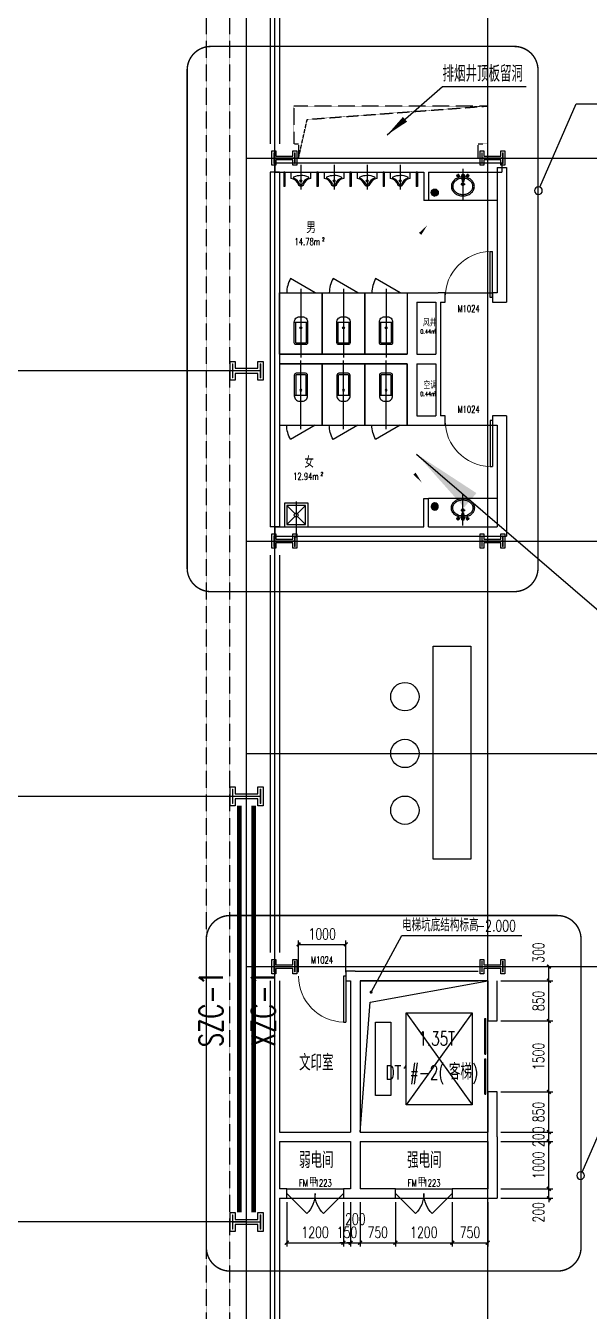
# Model space of a CAD drawing. Extents: x -954573 to 446329, y 489853 to 1226784.
# Drawn here: x -149125 to -137206, y 766930 to 794118 of the extents above; entities that cross this region are included whole.
import ezdxf
from ezdxf.enums import TextEntityAlignment as Align

# ---------------------------------------------------------------- set-up
doc = ezdxf.new("R2010")
doc.units = 0
doc.header["$LTSCALE"] = 10
doc.header["$MEASUREMENT"] = 0
for name, pattern in [('10平面$0$10平面$1$DOTE', [2.42, 2, -0.2, 0.02, -0.2]), ('10平面$0$CENTER', [2, 1.25, -0.25, 0.25, -0.25]), ('10平面$0$DOTE', [2.42, 2, -0.2, 0.02, -0.2]), ('10平面$1$DASH', [0.35, 0.25, -0.1])]:
    doc.linetypes.add(name, pattern=pattern)
doc.layers.get('Defpoints').update_dxf_attribs({"color": 210})
for name, color, linetype in [('10平面$0$10平面$1$A-AXIS-DOTE', 8, '10平面$0$10平面$1$DOTE'), ('10平面$0$A-AXIS-DOTE', 8, '10平面$0$DOTE'), ('10平面$0$A-AXIS-DP', 8, 'Continuous'), ('10平面$0$A-AXIS-SYMB', 8, 'Continuous'), ('10平面$0$A-CURTAIN', 8, 'Continuous'), ('10平面$0$A-HATCH-2', 8, 'Continuous'), ('10平面$0$A-STAIR', 8, 'Continuous'), ('10平面$0$A-TEXT', 8, 'Continuous'), ('10平面$0$A-WC', 8, 'Continuous'), ('10平面$0$A-WINDOW', 8, 'Continuous'), ('10平面$0$A-防火门窗', 1, 'Continuous'), ('10平面$0$AS-COLN', 8, 'Continuous'), ('10平面$0$AS-WALL', 8, 'Continuous'), ('10平面$0$AS-结构边线层', 8, 'Continuous'), ('10平面$0$DIM_ELEV', 3, 'Continuous'), ('10平面$0$PUB_TEXT', 8, 'Continuous'), ('10平面$0$WINDOW', 8, 'Continuous'), ('10平面$0$建-引出', 8, 'Continuous'), ('10平面$0$建-房间', 8, 'Continuous'), ('10平面$0$建-门', 8, 'Continuous'), ('10平面$0$建-门窗编号', 8, 'Continuous'), ('A-LIN-V', 9, 'Continuous'), ('建-引出', 3, 'Continuous')]:
    doc.layers.add(name, color=color, linetype=linetype)
for name, color, linetype, lineweight in [('10平面$0$S-col', 2, 'Continuous', 0), ('10平面$0$THIN', 7, 'Continuous', 0), ('10平面$0$柱间支撑', 6, '10平面$0$CENTER', 0)]:
    doc.layers.add(name, color=color, linetype=linetype, lineweight=lineweight)
doc.styles.add('10平面$0$_TCH_DIM', font='SIMPLEX', dxfattribs={"bigfont": 'GBCBIG'})
doc.styles.add('10平面$0$_TCH_DIM_T3', font='SIMPLEX', dxfattribs={"width": 0.705882, "bigfont": 'GBCBIG'})
doc.styles.add('10平面$0$A-AREA', font='SIMPLEX', dxfattribs={"bigfont": 'GBCBIG'})
doc.styles.add('10平面$0$A-STANDARD', font='SIMPLEX', dxfattribs={"bigfont": 'GBCBIG'})
doc.styles.add('10平面$0$A-WIN-LABEL', font='SIMPLEX', dxfattribs={"bigfont": 'GBCBIG'})
doc.styles.add('10平面$0$TSSD_Rein', font='tj-romans1.shx', dxfattribs={"width": 0.7, "bigfont": 'tj-hztxt.shx'})
doc.dimstyles.new('10平面$0$_TCH_ARCH&&80', dxfattribs={"dimtxt": 238, "dimasz": 80, "dimexe": 80, "dimexo": 80, "dimgap": 101, "dimtad": 1, "dimdec": 0, "dimzin": 0, "dimdsep": 46, "dimtxsty": '10平面$0$_TCH_DIM_T3', "dimblk": '10平面$0$_ArchTick', "dimcen": 0.09, "dimclrt": 7, "dimazin": 2, "dimtfac": 1, "dimtdec": 0, "dimtix": 1, "dimtmove": 2, "dimatfit": 3, "dimfxl": 0, "dimtolj": 1, "dimtzin": 0, "dimarcsym": 0})

# ---------------------------------------------------------------- blocks, each defined once
blk = doc.blocks.new('10平面$0$dote')
at = {"layer": '10平面$0$A-AXIS-DOTE'}
for p, q in [((76282.2, -68993.9), (76282.2, 36606.4)), ((81382.2, -68993.9), (81382.2, 36662.3)), ((76882.2, -68810), (76882.2, 36400)), ((76282.2, -13500), (98661.5, -13500)), ((76282.2, -18000), (-41310, -18000)), ((76282.2, -21600), (98661.5, -21600)), ((112355, -26100), (76282.2, -26100)), ((76282.2, -27000), (-41310, -27000)), ((76282.2, -30600), (98661.5, -30600)), ((76282.2, -36000), (-41310, -36000))]:
    blk.add_line(p, q, dxfattribs=at)
blk = doc.blocks.new('10平面$0$10平面$0$A$C45A45C18')
at = {"color": 0}
for p, q in [((-117, -125), (-117, 75)), ((-107, 85), (322, 85)), ((322, -165), (322, 115)), ((950, -325, 0), (1250, 195, 0)), ((322, -135), (-107, -135))]:
    blk.add_line(p, q, dxfattribs=at)
at = {"color": 0, "elevation": 0}
blk.add_lwpolyline([(-350, 425), (950, 425), (950, -475), (-350, -475)], close=True, dxfattribs=at)
at = {"color": 0}
blk.add_lwpolyline([(-107, -165, -0.414214), (-147, -125), (-147, 75, -0.414214), (-107, 115), (332, 115, -0.414214), (442, 5), (442, -55, -0.414214), (332, -165)], format="xyb", close=True, dxfattribs=at)
blk.add_circle((211, -25), 20, dxfattribs=at)
for centre, radius, start, end in [((950, -325, 0), 600, 60, 90), ((-107, 75), 10, 90, 180), ((-107, -125), 10, 180, 270)]:
    blk.add_arc(centre, radius, start, end, dxfattribs=at)
for p in [(-147, -25), (211, -25)]:
    blk.add_point(p, dxfattribs=at)
at = {"layer": '10平面$0$10平面$1$A-AXIS-DOTE'}
blk.add_line((1031, -25), (-419, -25), dxfattribs=at)
blk = doc.blocks.new('10平面$0$10平面$0$$lvtry$00000224')
at = {"color": 0}
for p, q in [((-363, 0), (-363, -300)), ((-338, 0), (-363, 0)), ((-338, 0), (-338, -300)), ((337, 0), (337, -300)), ((362, 0), (337, 0)), ((362, 0), (362, -300)), ((-338, -300), (-363, -300)), ((362, -300), (337, -300))]:
    blk.add_line(p, q, dxfattribs=at)
at = {"color": 0, "elevation": 0}
blk.add_lwpolyline([(-205, -131), (-205, 0), (205, 0), (205, -131, 0.268068), (51, -263, -0.317765), (0, -300, -0.317765), (-51, -263, 0.268068)], format="xyb", close=True, dxfattribs=at)
at = {"color": 0}
blk.add_circle((0, -182, 0), 20, dxfattribs=at)
for centre, radius, start, end in [((-152, -115, 0), 10, 114.1084, 248.1394), ((5, -466, 0), 395, 66.6675, 114.1084), ((-243, -341, 0), 233, 19.2639, 68.1394), ((0, -256, 0), 24, 199.2639, 269.4998), ((0, -256, 0), 24, 270.5002, 340.7361), ((243, -341, 0), 233, 110.4941, 160.7361), ((158, -113, 0), 10, 290.4941, 66.6675)]:
    blk.add_arc(centre, radius, start, end, dxfattribs=at)
blk.add_point((0, -182, 0), dxfattribs=at)
at = {"layer": '10平面$0$10平面$1$A-AXIS-DOTE'}
blk.add_lwpolyline([(0, 153), (0, -367)], dxfattribs=at)
blk = doc.blocks.new('10平面$0$A$C34D37DA4')
at = {"ltscale": 0.5}
for points in [[(-250, -108), (250, -108), (250, 392), (-250, 392)], [(-200, -58), (200, -58), (200, 342), (-200, 342)]]:
    blk.add_lwpolyline(points, close=True, dxfattribs=at)
for points in [[(-200, 342), (-28, 171)], [(28, 171), (200, 342)], [(-200, -58), (-28, 114)], [(28, 114), (200, -58)]]:
    blk.add_lwpolyline(points, dxfattribs=at)
blk.add_circle((0, 142), 40, dxfattribs=at)
at = {"layer": '10平面$0$A-AXIS-DOTE'}
blk.add_lwpolyline([(0, 427), (0, -333)], dxfattribs=at)
blk = doc.blocks.new('10平面$0$345345345')
at = {"layer": '10平面$0$A-WC'}
h = blk.add_hatch(dxfattribs=at)
h.set_pattern_fill('ANSI31', color=256, scale=20)
h.set_pattern_definition([(45, (0, 0), (-22.4506403, 22.4506403), [])])
edge = h.paths.add_edge_path()
edge.add_arc((84993, -2400003), 150, 0, 360)
blk.add_circle((84993, -2400003), 150, dxfattribs=at)
blk = doc.blocks.new('10平面$0$$DorLib2D$00000001')
for p, q in [((0.45, 0.975), (0.5, 0.975)), ((0.45, 0), (0.45, 0.975)), ((0.5, 0), (0.5, 0.975)), ((0.5, 0), (0.45, 0))]:
    blk.add_line(p, q)
at = {"lineweight": 13}
blk.add_arc((0.475, 0), 0.975, 91.4693, 180, dxfattribs=at)
blk = doc.blocks.new('10平面$0$33333333')
at = {"layer": '10平面$0$10平面$1$A-AXIS-DOTE'}
for points in [[(-140279, 791090), (-140279, 790430)], [(-140279, 783550), (-140279, 784210)]]:
    blk.add_lwpolyline(points, dxfattribs=at)
at = {"layer": '10平面$0$A-AXIS-SYMB'}
for points in [[(-141450, 789390, 0, 0, 0), (-141030, 789900, 0, 64, 0), (-141183, 789715, 0, 0, 0)], [(-141570, 784970, 0, 0, 0), (-141150, 784460, 0, 64, 0), (-141303, 784645, 0, 0, 0)]]:
    blk.add_lwpolyline(points, format="xyseb", dxfattribs=at)
at = {"layer": '10平面$0$A-WC'}
for p, q in [((-140416, 790946), (-140343, 790946)), ((-140379, 790983), (-140379, 790909)), ((-140304, 790972), (-140311, 790933)), ((-140311, 790933), (-140296, 790826)), ((-140304, 790972), (-140254, 790972)), ((-140304, 790972), (-140296, 790826)), ((-140303, 790953), (-140255, 790953)), ((-140254, 790972), (-140262, 790826)), ((-140248, 790933), (-140262, 790826)), ((-140254, 790972), (-140248, 790933)), ((-140216, 790946), (-140143, 790946)), ((-140179, 790983), (-140179, 790909)), ((-140324, 790765), (-140234, 790765)), ((-140296, 790836), (-140262, 790836)), ((-140296, 790826), (-140262, 790826)), ((-140279, 790810), (-140279, 790720)), ((-139554, 790420), (-141004, 790420)), ((-139554, 784120), (-141004, 784120)), ((-140324, 783875), (-140234, 783875)), ((-140279, 783830), (-140279, 783920)), ((-140416, 783694), (-140343, 783694)), ((-140379, 783657), (-140379, 783731)), ((-140311, 783707), (-140296, 783814)), ((-140304, 783668), (-140311, 783707)), ((-140304, 783668), (-140296, 783814)), ((-140304, 783668), (-140254, 783668)), ((-140303, 783687), (-140255, 783687)), ((-140296, 783814), (-140262, 783814)), ((-140296, 783804), (-140262, 783804)), ((-140254, 783668), (-140262, 783814)), ((-140248, 783707), (-140262, 783814)), ((-140254, 783668), (-140248, 783707)), ((-140216, 783694), (-140143, 783694)), ((-140179, 783657), (-140179, 783731))]:
    blk.add_line(p, q, dxfattribs=at)
for points in [[(-140309, 790919, 0.055034), (-140372, 790905, 0.088849), (-140448, 790864, 0.104988), (-140503, 790797, 0.12017), (-140522, 790720, 0.12017), (-140503, 790643, 0.104988), (-140448, 790576, 0.088849), (-140372, 790535, 0.080052), (-140279, 790520, 0.080052)], [(-140279, 790520, 0.080052), (-140186, 790535, 0.088849), (-140110, 790576, 0.104988), (-140055, 790643, 0.12017), (-140036, 790720, 0.12017), (-140055, 790797, 0.104988), (-140110, 790864, 0.088849), (-140186, 790905, 0.055034), (-140250, 790919, 0.080052)], [(-140305, 790889, 0.056066), (-140363, 790877, 0.088849), (-140430, 790840, 0.104988), (-140477, 790783, 0.12017), (-140492, 790720, 0.12017), (-140477, 790657, 0.104988), (-140430, 790600, 0.088849), (-140363, 790563, 0.080052), (-140279, 790550, 0.080052)], [(-140279, 790550, 0.080052), (-140196, 790563, 0.088849), (-140129, 790600, 0.104988), (-140082, 790657, 0.12017), (-140066, 790720, 0.12017), (-140082, 790783, 0.104988), (-140129, 790840, 0.088849), (-140196, 790877, 0.056066), (-140254, 790889, 0.080052)], [(-140309, 783721, -0.055034), (-140372, 783735, -0.088849), (-140448, 783776, -0.104988), (-140503, 783843, -0.12017), (-140522, 783920, -0.12017), (-140503, 783997, -0.104988), (-140448, 784064, -0.088849), (-140372, 784105, -0.080052), (-140279, 784120, -0.080052)], [(-140279, 784120, -0.080052), (-140186, 784105, -0.088849), (-140110, 784064, -0.104988), (-140055, 783997, -0.12017), (-140036, 783920, -0.12017), (-140055, 783843, -0.104988), (-140110, 783776, -0.088849), (-140186, 783735, -0.055034), (-140250, 783721, -0.080052)], [(-140305, 783751, -0.056066), (-140363, 783763, -0.088849), (-140430, 783800, -0.104988), (-140477, 783857, -0.12017), (-140492, 783920, -0.12017), (-140477, 783983, -0.104988), (-140430, 784040, -0.088849), (-140363, 784077, -0.080052), (-140279, 784090, -0.080052)], [(-140279, 784090, -0.080052), (-140196, 784077, -0.088849), (-140129, 784040, -0.104988), (-140082, 783983, -0.12017), (-140066, 783920, -0.12017), (-140082, 783857, -0.104988), (-140129, 783800, -0.088849), (-140196, 783763, -0.056066), (-140254, 783751, -0.080052)]]:
    blk.add_lwpolyline(points, format="xyb", dxfattribs=at)
for centre, radius in [((-140379, 790946), 25), ((-140379, 790946), 15), ((-140179, 790946), 25), ((-140179, 790946), 15), ((-140279, 790765), 30), ((-140279, 790765), 20), ((-140279, 783875), 30), ((-140279, 783875), 20), ((-140379, 783694), 25), ((-140379, 783694), 15), ((-140179, 783694), 25), ((-140179, 783694), 15)]:
    blk.add_circle(centre, radius, dxfattribs=at)
for centre, start, end in [((-140280, 790945), 80.5252, 279.4748), ((-140278, 790945), 260.5252, 99.4748), ((-140280, 783695), 80.5252, 279.4748), ((-140278, 783695), 260.5252, 99.4748)]:
    blk.add_arc(centre, 7.19, start, end, dxfattribs=at)
at = {"layer": '10平面$0$AS-WALL'}
for p, q in [((-144254, 791220), (-141054, 791220)), ((-144254, 791220), (-144254, 791020)), ((-141054, 791220), (-139454, 791220)), ((-139454, 791220), (-139454, 791020)), ((-144354, 791020), (-144354, 787070)), ((-144154, 791020), (-144354, 791020)), ((-144254, 791020), (-141104, 791020)), ((-144154, 791020), (-144154, 787170)), ((-141104, 791020), (-141104, 790420)), ((-141004, 791020), (-141004, 790420)), ((-141004, 791020), (-139454, 791020)), ((-139554, 791120), (-139554, 788470)), ((-139554, 791120), (-139354, 791120)), ((-139354, 791120), (-139354, 790920)), ((-139354, 790920), (-139354, 788270)), ((-139354, 790920), (-139354, 790920)), ((-141004, 790420), (-141104, 790420)), ((-141454, 788470), (-141454, 787170)), ((-141454, 788470), (-140804, 788470)), ((-140654, 788470), (-140804, 788470)), ((-140654, 788270), (-140654, 788470)), ((-139554, 788470), (-139654, 788470)), ((-139654, 788470), (-139654, 788270)), ((-141254, 788270), (-141254, 787170)), ((-141254, 788270), (-140854, 788270)), ((-140854, 788270), (-140854, 787170)), ((-140754, 788270), (-140654, 788270)), ((-140754, 788270), (-140754, 787070)), ((-139654, 788270), (-139354, 788270)), ((-144154, 787170), (-141454, 787170)), ((-141254, 787170), (-140854, 787170)), ((-144354, 787070), (-144354, 783520)), ((-144154, 786970), (-141454, 786970)), ((-144154, 786970), (-144154, 783520)), ((-141454, 786970), (-141454, 785670)), ((-141254, 786970), (-140854, 786970)), ((-141254, 786970), (-141254, 785870)), ((-140854, 786970), (-140854, 785870)), ((-140754, 787070), (-140754, 785870)), ((-141254, 785870), (-140854, 785870)), ((-140654, 785870), (-140754, 785870)), ((-140654, 785670), (-140654, 785870)), ((-139354, 785870), (-139654, 785870)), ((-139654, 785870), (-139654, 785670)), ((-139354, 785870), (-139354, 783320)), ((-141454, 785670), (-140804, 785670)), ((-140804, 785670), (-140654, 785670)), ((-139654, 785670), (-139554, 785670)), ((-139554, 785670), (-139554, 783520)), ((-141104, 783520), (-141104, 784120)), ((-141104, 784120), (-141004, 784120)), ((-141004, 783520), (-141004, 784120)), ((-144154, 783520), (-144354, 783520)), ((-144254, 783520), (-141104, 783520)), ((-144254, 783520), (-144254, 783320)), ((-144254, 783320), (-141054, 783320)), ((-141054, 783320), (-139354, 783320)), ((-141004, 783520), (-139554, 783520))]:
    blk.add_line(p, q, dxfattribs=at)
at = {"layer": '10平面$0$建-门'}
for p, q in [((-140654, 788470), (-139654, 788470)), ((-140654, 785670), (-139654, 785670))]:
    blk.add_line(p, q, dxfattribs=at)
at = {"layer": '10平面$0$A-CURTAIN', "zscale": 0.4999999999999999}
for p, xscale, yscale, rotation in [((233607, 1931455), 0.4999999999999999, 0.4999999999999999, 339.7997433646614), ((233607, -356915), -0.4999999999999994, 0.4999999999999994, 200.2002566353386)]:
    blk.add_blockref('10平面$0$345345345', p, dxfattribs=dict(at, xscale=xscale, yscale=yscale, rotation=rotation))
at = {"layer": '10平面$0$A-WC'}
for name, p, rotation in [('10平面$0$10平面$0$$lvtry$00000224', (-143704, 791020), 359.9999983479594), ('10平面$0$10平面$0$$lvtry$00000224', (-143004, 791020), 359.9999983479594), ('10平面$0$10平面$0$$lvtry$00000224', (-142304, 791020), 359.9999983479594), ('10平面$0$10平面$0$$lvtry$00000224', (-141604, 791020), 359.9999983479594), ('10平面$0$10平面$0$A$C45A45C18', (-143729, 787520, 0), 90.00000039933396), ('10平面$0$10平面$0$A$C45A45C18', (-142829, 787520, 0), 90.00000039933396), ('10平面$0$10平面$0$A$C45A45C18', (-141929, 787520, 0), 90.00000039933396)]:
    blk.add_blockref(name, p, dxfattribs=dict(at, rotation=rotation))
at = {"layer": '10平面$0$A-WC', "xscale": -1, "rotation": 89.99999962537163}
for p in [(-143729, 786620, 0), (-142829, 786620, 0), (-141929, 786620, 0)]:
    blk.add_blockref('10平面$0$10平面$0$A$C45A45C18', p, dxfattribs=at)
at = {"layer": '10平面$0$A-WC'}
blk.add_blockref('10平面$0$A$C34D37DA4', (-143804, 783628), dxfattribs=at)
at = {"layer": '10平面$0$建-门'}
ref = blk.add_blockref('10平面$0$$DorLib2D$00000001', (-140154, 788370), dxfattribs=dict(at, xscale=1000, yscale=1000, zscale=199.9999999999999, rotation=359.9999998238549))
ref.add_attrib('A', 'M1024', (-140392, 788058), dxfattribs={"layer": '10平面$0$建-门窗编号', "height": 148.8, "rotation": 360, "style": '10平面$0$A-WIN-LABEL', "width": 0.705882})
ref = blk.add_blockref('10平面$0$$DorLib2D$00000001', (-140154, 785770), dxfattribs=dict(at, xscale=1000, yscale=-1000, zscale=199.9999999999999, rotation=2.705098788484255e-08))
ref.add_attrib('A', 'M1024', (-140392, 785933), dxfattribs={"layer": '10平面$0$建-门窗编号', "height": 148.8, "rotation": 0, "style": '10平面$0$A-WIN-LABEL', "width": 0.705882})
at = {"layer": '10平面$0$A-防火门窗', "style": '10平面$0$A-AREA'}
for s, p in [('风井', (-141125, 787760)), ('空调', (-141113, 786440))]:
    blk.add_text(s, height=144.7, dxfattribs=at).set_placement(p)
at = {"layer": '10平面$0$A-防火门窗', "style": '10平面$0$A-AREA', "width": 0.705882}
for s, height, p in [('0.44m', 89.2, (-141180, 787606)), ('2', 44.6, (-140880, 787659)), ('0.44m', 89.2, (-141180, 786286)), ('2', 44.6, (-140880, 786339))]:
    blk.add_text(s, height=height, dxfattribs=at).set_placement(p)
at = {"layer": '10平面$0$建-房间', "style": '10平面$0$A-AREA'}
for s, p in [('男', (-143592, 789730)), ('女', (-143632, 784770))]:
    blk.add_text(s, height=241, dxfattribs=at).set_placement(p)
at = {"layer": '10平面$0$建-房间', "style": '10平面$0$A-AREA', "width": 0.705882}
for s, height, p in [('14.78m', 148.8, (-143838, 789474)), ('2', 74.4, (-143258, 789562)), ('12.94m', 148.8, (-143868, 784514)), ('2', 74.4, (-143288, 784602))]:
    blk.add_text(s, height=height, dxfattribs=at).set_placement(p)
blk = doc.blocks.new('10平面$0$43243')
at = {"layer": '10平面$0$AS-结构边线层', "linetype": '10平面$1$DASH'}
blk.add_lwpolyline([(-143454, 792420), (-143454, 791620), (-143354, 791620), (-143354, 791320), (-139554, 791320), (-139554, 791620), (-139354, 791620), (-139350, 792420)], close=True, dxfattribs=at)
blk.add_lwpolyline([(-143354, 791320), (-143171, 792137), (-139350, 792420)], dxfattribs=at)
at = {"layer": '10平面$0$AS-结构边线层'}
blk.add_lwpolyline([(-142054, 770720), (-139354, 770720), (-139354, 773920), (-142054, 773920)], close=True, dxfattribs=at)
blk.add_lwpolyline([(-142054, 770720), (-141840, 773470), (-139354, 773920)], dxfattribs=at)
blk = doc.blocks.new('10平面$0$_FZH')
at = {"layer": '10平面$0$A-HATCH-2'}
blk.add_lwpolyline([(-0.437, -0.25), (-0.437, 0.25), (-0.297, 0.25), (-0.297, 0.067), (0.298, 0.067), (0.298, 0.25), (0.438, 0.25), (0.438, -0.25), (0.298, -0.25), (0.298, -0.068), (-0.297, -0.068), (-0.297, -0.25)], close=True, dxfattribs=at)
at = {"layer": '10平面$0$S-col'}
blk.add_lwpolyline([(-0.375, -0.188), (-0.375, 0.187), (-0.36, 0.187), (-0.36, 0.005), (0.36, 0.005), (0.36, 0.187), (0.375, 0.187), (0.375, -0.188), (0.36, -0.188), (0.36, -0.005), (-0.36, -0.005), (-0.36, -0.188)], close=True, dxfattribs=at)
blk = doc.blocks.new('10平面$0$w4234324')
at = {"xscale": 800.0000000000005, "yscale": 800.0000000000005, "zscale": 800.0000000000005}
for p in [(-144454, 786820), (-144454, 777820), (-144454, 768820)]:
    blk.add_blockref('10平面$0$_FZH', p, dxfattribs=at)
blk = doc.blocks.new('10平面$0$3243243')
at = {"layer": '10平面$0$A-HATCH-2', "linetype": '10平面$1$DASH'}
for p, q in [((-145304.2, 741520), (-145304.2, 822870)), ((-144804.2, 741520), (-144804.2, 822870))]:
    blk.add_line(p, q, dxfattribs=at)
blk = doc.blocks.new('10平面$0$3132')
at = {"layer": '10平面$0$A-AXIS-SYMB'}
for p, q in [((-138248, 790704), (-137481, 792466)), ((-137481, 792466), (-133905, 792466)), ((-137358, 769874), (-136591, 771636))]:
    blk.add_line(p, q, dxfattribs=at)
for points in [[(-138199, 790630, 1), (-138361, 790630, 1)], [(-137309, 769800, 1), (-137471, 769800, 1)]]:
    blk.add_lwpolyline(points, format="xyb", close=True, dxfattribs=at)
at = {"layer": '10平面$0$DIM_ELEV', "linetype": '10平面$1$DASH', "const_width": 30}
for points in [[(-145210, 793680), (-138790, 793680, -0.414214), (-138290, 793180), (-138290, 782650, -0.414214), (-138790, 782150), (-145210, 782150, -0.414214), (-145710, 782650), (-145710, 793180, -0.414214)], [(-144804, 775300), (-137880, 775300, -0.414214), (-137380, 774800), (-137380, 768280, -0.414214), (-137880, 767780), (-144804, 767780, -0.414214), (-145304, 768280), (-145304, 774800, -0.414214)]]:
    blk.add_lwpolyline(points, format="xyb", close=True, dxfattribs=at)
blk = doc.blocks.new('10平面$0$333')
at = {"layer": '10平面$0$A-WC'}
blk.add_lwpolyline([(-139709.4, 776495), (-140509.4, 776495), (-140509.4, 780995), (-139709.4, 780995)], close=True, dxfattribs=at)
for centre in [(-141105.3, 779927.6), (-141105.3, 778727.6), (-141105.3, 777527.6)]:
    blk.add_circle(centre, 300, dxfattribs=at)
blk = doc.blocks.new('10平面$0$23124232432')
at = {"layer": '10平面$0$柱间支撑', "const_width": 100}
for points in [[(-144604, 777620), (-144604, 769020)], [(-144304, 777620), (-144304, 769020)]]:
    blk.add_lwpolyline(points, dxfattribs=at)
at = {"layer": '10平面$0$THIN', "style": '10平面$0$TSSD_Rein', "width": 0.7}
for s, p in [('SZC-1', (-144804, 773320)), ('XZC-1', (-143700, 773320))]:
    blk.add_text(s, height=500, rotation=90, dxfattribs=at).set_placement(p, align=Align.BOTTOM_CENTER)
blk = doc.blocks.new('10平面$0$_ArchTick')
at = {"color": 0, "linetype": 'ByBlock', "const_width": 0.4}
blk.add_lwpolyline([(-0.5, -0.5), (0.5, 0.5)], dxfattribs=at)
blk = doc.blocks.new('*D3975')
at = {"layer": '10平面$0$A-AXIS-DP', "color": 0, "lineweight": -2}
for p, q in [((-143354, 774100), (-143354, 774770)), ((-143354, 774690), (-142354, 774690)), ((-142354, 774100), (-142354, 774770))]:
    blk.add_line(p, q, dxfattribs=at)
at = {"layer": 'Defpoints', "color": 0}
for p in [(-142354, 774690), (-143354, 774020), (-142354, 774020)]:
    blk.add_point(p, dxfattribs=at)
at = {"layer": '10平面$0$A-AXIS-DP', "color": 0, "lineweight": -2, "xscale": 80, "yscale": 80, "zscale": 80, "rotation": 180}
blk.add_blockref('10平面$0$_ArchTick', (-143354, 774690), dxfattribs=at)
at = {"layer": '10平面$0$A-AXIS-DP', "color": 0, "lineweight": -2, "xscale": 80, "yscale": 80, "zscale": 80}
blk.add_blockref('10平面$0$_ArchTick', (-142354, 774690), dxfattribs=at)
at = {"layer": '10平面$0$A-AXIS-DP', "color": 7, "insert": (-142854, 774910), "char_height": 238, "attachment_point": 5, "style": '10平面$0$_TCH_DIM_T3'}
blk.add_mtext('\\A1;1000', dxfattribs=at)
blk = doc.blocks.new('*D3989')
at = {"layer": '10平面$0$A-AXIS-DP', "color": 0, "lineweight": -2}
for p, q in [((-143604, 769240), (-143604, 768300)), ((-142404, 769240), (-142404, 768300)), ((-143604, 768380), (-142404, 768380))]:
    blk.add_line(p, q, dxfattribs=at)
at = {"layer": 'Defpoints', "color": 0}
for p in [(-143604, 769320), (-142404, 769320), (-142404, 768380)]:
    blk.add_point(p, dxfattribs=at)
at = {"layer": '10平面$0$A-AXIS-DP', "color": 0, "lineweight": -2, "xscale": 80, "yscale": 80, "zscale": 80, "rotation": 180}
blk.add_blockref('10平面$0$_ArchTick', (-143604, 768380), dxfattribs=at)
at = {"layer": '10平面$0$A-AXIS-DP', "color": 0, "lineweight": -2, "xscale": 80, "yscale": 80, "zscale": 80}
blk.add_blockref('10平面$0$_ArchTick', (-142404, 768380), dxfattribs=at)
at = {"layer": '10平面$0$A-AXIS-DP', "color": 7, "insert": (-143004, 768600), "char_height": 238, "attachment_point": 5, "style": '10平面$0$_TCH_DIM_T3'}
blk.add_mtext('\\A1;1200', dxfattribs=at)
blk = doc.blocks.new('*D3990')
at = {"layer": '10平面$0$A-AXIS-DP', "color": 0, "lineweight": -2}
for p, q in [((-142404, 769240), (-142404, 768300)), ((-142254, 769240), (-142254, 768300)), ((-142404, 768380), (-142484, 768380)), ((-142404, 768380), (-142254, 768380)), ((-142254, 768380), (-142174, 768380))]:
    blk.add_line(p, q, dxfattribs=at)
at = {"layer": 'Defpoints', "color": 0}
for p in [(-142404, 769320), (-142254, 769320), (-142254, 768380)]:
    blk.add_point(p, dxfattribs=at)
at = {"layer": '10平面$0$A-AXIS-DP', "color": 0, "lineweight": -2, "xscale": 80, "yscale": 80, "zscale": 80}
blk.add_blockref('10平面$0$_ArchTick', (-142404, 768380), dxfattribs=at)
at = {"layer": '10平面$0$A-AXIS-DP', "color": 0, "lineweight": -2, "xscale": 80, "yscale": 80, "zscale": 80, "rotation": 180}
blk.add_blockref('10平面$0$_ArchTick', (-142254, 768380), dxfattribs=at)
at = {"layer": '10平面$0$A-AXIS-DP', "color": 7, "insert": (-142329, 768600), "char_height": 238, "attachment_point": 5, "style": '10平面$0$_TCH_DIM_T3'}
blk.add_mtext('\\A1;150', dxfattribs=at)
blk = doc.blocks.new('*D3991')
at = {"layer": '10平面$0$A-AXIS-DP', "color": 0, "lineweight": -2}
for p, q in [((-142254, 769240), (-142254, 768300)), ((-142054, 769240), (-142054, 768300)), ((-142254, 768380), (-142334, 768380)), ((-142254, 768380), (-142054, 768380)), ((-142054, 768380), (-141974, 768380))]:
    blk.add_line(p, q, dxfattribs=at)
at = {"layer": 'Defpoints', "color": 0}
for p in [(-142254, 769320), (-142054, 769320), (-142054, 768380)]:
    blk.add_point(p, dxfattribs=at)
at = {"layer": '10平面$0$A-AXIS-DP', "color": 0, "lineweight": -2, "xscale": 80, "yscale": 80, "zscale": 80}
blk.add_blockref('10平面$0$_ArchTick', (-142254, 768380), dxfattribs=at)
at = {"layer": '10平面$0$A-AXIS-DP', "color": 0, "lineweight": -2, "xscale": 80, "yscale": 80, "zscale": 80, "rotation": 180}
blk.add_blockref('10平面$0$_ArchTick', (-142054, 768380), dxfattribs=at)
at = {"layer": '10平面$0$A-AXIS-DP', "color": 7, "insert": (-142154, 768880), "char_height": 238, "attachment_point": 5, "style": '10平面$0$_TCH_DIM_T3'}
blk.add_mtext('\\A1;200', dxfattribs=at)
blk = doc.blocks.new('*D3992')
at = {"layer": '10平面$0$A-AXIS-DP', "color": 0, "lineweight": -2}
for p, q in [((-142054, 769240), (-142054, 768300)), ((-141304, 769240), (-141304, 768300)), ((-142054, 768380), (-141304, 768380))]:
    blk.add_line(p, q, dxfattribs=at)
at = {"layer": 'Defpoints', "color": 0}
for p in [(-142054, 769320), (-141304, 769320), (-141304, 768380)]:
    blk.add_point(p, dxfattribs=at)
at = {"layer": '10平面$0$A-AXIS-DP', "color": 0, "lineweight": -2, "xscale": 80, "yscale": 80, "zscale": 80, "rotation": 180}
blk.add_blockref('10平面$0$_ArchTick', (-142054, 768380), dxfattribs=at)
at = {"layer": '10平面$0$A-AXIS-DP', "color": 0, "lineweight": -2, "xscale": 80, "yscale": 80, "zscale": 80}
blk.add_blockref('10平面$0$_ArchTick', (-141304, 768380), dxfattribs=at)
at = {"layer": '10平面$0$A-AXIS-DP', "color": 7, "insert": (-141679, 768600), "char_height": 238, "attachment_point": 5, "style": '10平面$0$_TCH_DIM_T3'}
blk.add_mtext('\\A1;750', dxfattribs=at)
blk = doc.blocks.new('*D3993')
at = {"layer": '10平面$0$A-AXIS-DP', "color": 0, "lineweight": -2}
for p, q in [((-141304, 769240), (-141304, 768300)), ((-140104, 769240), (-140104, 768300)), ((-141304, 768380), (-140104, 768380))]:
    blk.add_line(p, q, dxfattribs=at)
at = {"layer": 'Defpoints', "color": 0}
for p in [(-141304, 769320), (-140104, 769320), (-140104, 768380)]:
    blk.add_point(p, dxfattribs=at)
at = {"layer": '10平面$0$A-AXIS-DP', "color": 0, "lineweight": -2, "xscale": 80, "yscale": 80, "zscale": 80, "rotation": 180}
blk.add_blockref('10平面$0$_ArchTick', (-141304, 768380), dxfattribs=at)
at = {"layer": '10平面$0$A-AXIS-DP', "color": 0, "lineweight": -2, "xscale": 80, "yscale": 80, "zscale": 80}
blk.add_blockref('10平面$0$_ArchTick', (-140104, 768380), dxfattribs=at)
at = {"layer": '10平面$0$A-AXIS-DP', "color": 7, "insert": (-140704, 768600), "char_height": 238, "attachment_point": 5, "style": '10平面$0$_TCH_DIM_T3'}
blk.add_mtext('\\A1;1200', dxfattribs=at)
blk = doc.blocks.new('*D3994')
at = {"layer": '10平面$0$A-AXIS-DP', "color": 0, "lineweight": -2}
for p, q in [((-140104, 769240), (-140104, 768300)), ((-139354, 769240), (-139354, 768300)), ((-140104, 768380), (-139354, 768380))]:
    blk.add_line(p, q, dxfattribs=at)
at = {"layer": 'Defpoints', "color": 0}
for p in [(-140104, 769320), (-139354, 769320), (-139354, 768380)]:
    blk.add_point(p, dxfattribs=at)
at = {"layer": '10平面$0$A-AXIS-DP', "color": 0, "lineweight": -2, "xscale": 80, "yscale": 80, "zscale": 80, "rotation": 180}
blk.add_blockref('10平面$0$_ArchTick', (-140104, 768380), dxfattribs=at)
at = {"layer": '10平面$0$A-AXIS-DP', "color": 0, "lineweight": -2, "xscale": 80, "yscale": 80, "zscale": 80}
blk.add_blockref('10平面$0$_ArchTick', (-139354, 768380), dxfattribs=at)
at = {"layer": '10平面$0$A-AXIS-DP', "color": 7, "insert": (-139729, 768600), "char_height": 238, "attachment_point": 5, "style": '10平面$0$_TCH_DIM_T3'}
blk.add_mtext('\\A1;750', dxfattribs=at)
blk = doc.blocks.new('*D3995')
at = {"layer": '10平面$0$A-AXIS-DP', "color": 0, "lineweight": -2}
for p, q in [((-139074, 774220), (-137980, 774220)), ((-138060, 773920), (-138060, 774220)), ((-139074, 773920), (-137980, 773920))]:
    blk.add_line(p, q, dxfattribs=at)
at = {"layer": 'Defpoints', "color": 0}
for p in [(-139154, 774220), (-138060, 774220), (-139154, 773920)]:
    blk.add_point(p, dxfattribs=at)
at = {"layer": '10平面$0$A-AXIS-DP', "color": 0, "lineweight": -2, "xscale": 80, "yscale": 80, "zscale": 80}
for p, rotation in [((-138060, 774220), 90), ((-138060, 773920), 270)]:
    blk.add_blockref('10平面$0$_ArchTick', p, dxfattribs=dict(at, rotation=rotation))
at = {"layer": '10平面$0$A-AXIS-DP', "color": 7, "insert": (-138280, 774516), "char_height": 238, "attachment_point": 5, "rotation": 90, "style": '10平面$0$_TCH_DIM_T3'}
blk.add_mtext('\\A1;300', dxfattribs=at)
blk = doc.blocks.new('*D3996')
at = {"layer": '10平面$0$A-AXIS-DP', "color": 0, "lineweight": -2}
for p, q in [((-139074, 773920), (-137980, 773920)), ((-138060, 773070), (-138060, 773920)), ((-139074, 773070), (-137980, 773070))]:
    blk.add_line(p, q, dxfattribs=at)
at = {"layer": 'Defpoints', "color": 0}
for p in [(-139154, 773920), (-138060, 773920), (-139154, 773070)]:
    blk.add_point(p, dxfattribs=at)
at = {"layer": '10平面$0$A-AXIS-DP', "color": 0, "lineweight": -2, "xscale": 80, "yscale": 80, "zscale": 80}
for p, rotation in [((-138060, 773920), 90), ((-138060, 773070), 270)]:
    blk.add_blockref('10平面$0$_ArchTick', p, dxfattribs=dict(at, rotation=rotation))
at = {"layer": '10平面$0$A-AXIS-DP', "color": 7, "insert": (-138280, 773495), "char_height": 238, "attachment_point": 5, "rotation": 90, "style": '10平面$0$_TCH_DIM_T3'}
blk.add_mtext('\\A1;850', dxfattribs=at)
blk = doc.blocks.new('*D3997')
at = {"layer": '10平面$0$A-AXIS-DP', "color": 0, "lineweight": -2}
for p, q in [((-139074, 773070), (-137980, 773070)), ((-138060, 771570), (-138060, 773070)), ((-139074, 771570), (-137980, 771570))]:
    blk.add_line(p, q, dxfattribs=at)
at = {"layer": 'Defpoints', "color": 0}
for p in [(-139154, 773070), (-138060, 773070), (-139154, 771570)]:
    blk.add_point(p, dxfattribs=at)
at = {"layer": '10平面$0$A-AXIS-DP', "color": 0, "lineweight": -2, "xscale": 80, "yscale": 80, "zscale": 80}
for p, rotation in [((-138060, 773070), 90), ((-138060, 771570), 270)]:
    blk.add_blockref('10平面$0$_ArchTick', p, dxfattribs=dict(at, rotation=rotation))
at = {"layer": '10平面$0$A-AXIS-DP', "color": 7, "insert": (-138280, 772320), "char_height": 238, "attachment_point": 5, "rotation": 90, "style": '10平面$0$_TCH_DIM_T3'}
blk.add_mtext('\\A1;1500', dxfattribs=at)
blk = doc.blocks.new('*D3998')
at = {"layer": '10平面$0$A-AXIS-DP', "color": 0, "lineweight": -2}
for p, q in [((-139074, 771570), (-137980, 771570)), ((-138060, 770720), (-138060, 771570)), ((-139074, 770720), (-137980, 770720))]:
    blk.add_line(p, q, dxfattribs=at)
at = {"layer": 'Defpoints', "color": 0}
for p in [(-139154, 771570), (-138060, 771570), (-139154, 770720)]:
    blk.add_point(p, dxfattribs=at)
at = {"layer": '10平面$0$A-AXIS-DP', "color": 0, "lineweight": -2, "xscale": 80, "yscale": 80, "zscale": 80}
for p, rotation in [((-138060, 771570), 90), ((-138060, 770720), 270)]:
    blk.add_blockref('10平面$0$_ArchTick', p, dxfattribs=dict(at, rotation=rotation))
at = {"layer": '10平面$0$A-AXIS-DP', "color": 7, "insert": (-138280, 771145), "char_height": 238, "attachment_point": 5, "rotation": 90, "style": '10平面$0$_TCH_DIM_T3'}
blk.add_mtext('\\A1;850', dxfattribs=at)
blk = doc.blocks.new('*D3999')
at = {"layer": '10平面$0$A-AXIS-DP', "color": 0, "lineweight": -2}
for p, q in [((-138060, 770720), (-138060, 770800)), ((-139074, 770720), (-137980, 770720)), ((-139074, 770520), (-137980, 770520)), ((-138060, 770520), (-138060, 770720)), ((-138060, 770520), (-138060, 770440))]:
    blk.add_line(p, q, dxfattribs=at)
at = {"layer": 'Defpoints', "color": 0}
for p in [(-139154, 770720), (-139154, 770520), (-138060, 770720)]:
    blk.add_point(p, dxfattribs=at)
at = {"layer": '10平面$0$A-AXIS-DP', "color": 0, "lineweight": -2, "xscale": 80, "yscale": 80, "zscale": 80}
for p, rotation in [((-138060, 770720), 270), ((-138060, 770520), 90)]:
    blk.add_blockref('10平面$0$_ArchTick', p, dxfattribs=dict(at, rotation=rotation))
at = {"layer": '10平面$0$A-AXIS-DP', "color": 7, "insert": (-138280, 770620), "char_height": 238, "attachment_point": 5, "rotation": 90, "style": '10平面$0$_TCH_DIM_T3'}
blk.add_mtext('\\A1;200', dxfattribs=at)
blk = doc.blocks.new('*D4000')
at = {"layer": '10平面$0$A-AXIS-DP', "color": 0, "lineweight": -2}
for p, q in [((-139074, 770520), (-137980, 770520)), ((-138060, 769520), (-138060, 770520)), ((-139074, 769520), (-137980, 769520))]:
    blk.add_line(p, q, dxfattribs=at)
at = {"layer": 'Defpoints', "color": 0}
for p in [(-139154, 770520), (-138060, 770520), (-139154, 769520)]:
    blk.add_point(p, dxfattribs=at)
at = {"layer": '10平面$0$A-AXIS-DP', "color": 0, "lineweight": -2, "xscale": 80, "yscale": 80, "zscale": 80}
for p, rotation in [((-138060, 770520), 90), ((-138060, 769520), 270)]:
    blk.add_blockref('10平面$0$_ArchTick', p, dxfattribs=dict(at, rotation=rotation))
at = {"layer": '10平面$0$A-AXIS-DP', "color": 7, "insert": (-138280, 770020), "char_height": 238, "attachment_point": 5, "rotation": 90, "style": '10平面$0$_TCH_DIM_T3'}
blk.add_mtext('\\A1;1000', dxfattribs=at)
blk = doc.blocks.new('*D4001')
at = {"layer": '10平面$0$A-AXIS-DP', "color": 0, "lineweight": -2}
for p, q in [((-139074, 769520), (-137980, 769520)), ((-138060, 769520), (-138060, 769600)), ((-138060, 769320), (-138060, 769520)), ((-139074, 769320), (-137980, 769320)), ((-138060, 769320), (-138060, 769240))]:
    blk.add_line(p, q, dxfattribs=at)
at = {"layer": 'Defpoints', "color": 0}
for p in [(-139154, 769520), (-138060, 769520), (-139154, 769320)]:
    blk.add_point(p, dxfattribs=at)
at = {"layer": '10平面$0$A-AXIS-DP', "color": 0, "lineweight": -2, "xscale": 80, "yscale": 80, "zscale": 80}
for p, rotation in [((-138060, 769520), 270), ((-138060, 769320), 90)]:
    blk.add_blockref('10平面$0$_ArchTick', p, dxfattribs=dict(at, rotation=rotation))
at = {"layer": '10平面$0$A-AXIS-DP', "color": 7, "insert": (-138280, 769024), "char_height": 238, "attachment_point": 5, "rotation": 90, "style": '10平面$0$_TCH_DIM_T3'}
blk.add_mtext('\\A1;200', dxfattribs=at)
blk = doc.blocks.new('10平面$0$$DORLIB2D$00000127')
at = {"color": 0}
for points in [[(-0.533, 0.795), (-0.533, 0.69)], [(-0.033, 0.795), (-0.533, 0.795)], [(-0.033, 0.795), (-0.033, 0.69)], [(0.533, 0.795), (0.033, 0.795)], [(0.033, 0.795), (0.033, 0.69)], [(0.533, 0.795), (0.533, 0.69)], [(-0.033, 0.69), (-0.533, 0.69)], [(0.533, 0.69), (0.033, 0.69)], [(0.5, 0.5), (-0.5, 0.5)]]:
    blk.add_lwpolyline(points, dxfattribs=at)
blk = doc.blocks.new('10平面$0$$DorLib2D$00000116')
at = {"color": 0}
for p, q in [((-0.5, 0), (-0.146, 0.354)), ((0.5, 0), (0.146, 0.354))]:
    blk.add_line(p, q, dxfattribs=at)
for centre, start, end in [((-0.5, 0), 0, 45), ((0.5, 0), 135, 180)]:
    blk.add_arc(centre, 0.5, start, end, dxfattribs=at)
blk = doc.blocks.new('10平面')
at = {"layer": '10平面$0$A-AXIS-SYMB'}
for p, q in [((-141820, 773680), (-141170, 774880)), ((-141170, 774880), (-138630, 774880))]:
    blk.add_line(p, q, dxfattribs=at)
at = {"layer": '10平面$0$A-AXIS-SYMB', "const_width": 32}
blk.add_lwpolyline([(-141827.6, 773665.9, 1), (-141812.4, 773694.1, 1)], format="xyb", close=True, dxfattribs=at)
at = {"layer": '10平面$0$A-STAIR'}
for p, q in [((-141079.2, 773245), (-139679.2, 773245)), ((-141079.2, 771295), (-141079.2, 773245)), ((-141079.2, 773245), (-139679.2, 771295)), ((-139679.2, 773245), (-141079.2, 771295)), ((-139679.2, 773245), (-139679.2, 771295)), ((-141729.2, 773045), (-141404.2, 773045)), ((-141729.2, 771495), (-141729.2, 773045)), ((-141404.2, 773045), (-141404.2, 771495)), ((-141404.2, 771495), (-141729.2, 771495)), ((-139679.2, 771295), (-141079.2, 771295))]:
    blk.add_line(p, q, dxfattribs=at)
at = {"layer": '10平面$0$A-防火门窗'}
for p, q in [((-143604.2, 769520), (-142404.2, 769520)), ((-141304.2, 769520), (-140104.2, 769520)), ((-143604.2, 769320), (-142404.2, 769320)), ((-141304.2, 769320), (-140104.2, 769320))]:
    blk.add_line(p, q, dxfattribs=at)
at = {"layer": '10平面$0$AS-WALL'}
for p, q in [((-143954.2, 799120), (-143954.2, 791620)), ((-143754.2, 799120), (-143754.2, 791620)), ((-143954.2, 791020), (-143954.2, 783520)), ((-143754.2, 791020), (-143754.2, 783520)), ((-143954.2, 782920), (-143954.2, 774520)), ((-143754.2, 782920), (-143754.2, 774520)), ((-142154.2, 774120), (-142354.2, 774120)), ((-142354.2, 774120), (-142354.2, 773920)), ((-142154.2, 774120), (-139554.2, 774120)), ((-143954.2, 773920), (-143954.2, 770620)), ((-143754.2, 773920), (-143754.2, 770720)), ((-142354.2, 773920), (-142254.2, 773920)), ((-142254.2, 773920), (-142254.2, 770720)), ((-142054.2, 773920), (-142054.2, 770720)), ((-142054.2, 773920), (-139554.2, 773920)), ((-139354.2, 773920), (-139354.2, 773070)), ((-139154.2, 773070), (-139154.2, 773920)), ((-139354.2, 773070), (-139154.2, 773070)), ((-139154.2, 771570), (-139354.2, 771570)), ((-139354.2, 771570), (-139354.2, 770720)), ((-139154.2, 770620), (-139154.2, 771570)), ((-143954.2, 770620), (-143954.2, 769420)), ((-143754.2, 770720), (-142254.2, 770720)), ((-143754.2, 770520), (-142254.2, 770520)), ((-143754.2, 770520), (-143754.2, 769520)), ((-142254.2, 770520), (-142254.2, 769520)), ((-142054.2, 770720), (-139354.2, 770720)), ((-142054.2, 770520), (-139354.2, 770520)), ((-142054.2, 770520), (-142054.2, 769520)), ((-139354.2, 770520), (-139354.2, 769520)), ((-139154.2, 770620), (-139154.2, 769320)), ((-143604.2, 769520), (-143754.2, 769520)), ((-143604.2, 769320), (-143604.2, 769520)), ((-142254.2, 769520), (-142404.2, 769520)), ((-142404.2, 769520), (-142404.2, 769320)), ((-141304.2, 769520), (-142054.2, 769520)), ((-141304.2, 769320), (-141304.2, 769520)), ((-139354.2, 769520), (-140104.2, 769520)), ((-140104.2, 769520), (-140104.2, 769320)), ((-143954.2, 769420), (-143954.2, 766420)), ((-143754.2, 769320), (-143754.2, 766420)), ((-143754.2, 769320), (-143604.2, 769320)), ((-142404.2, 769320), (-142154.2, 769320)), ((-142154.2, 769320), (-141304.2, 769320)), ((-140104.2, 769320), (-139154.2, 769320))]:
    blk.add_line(p, q, dxfattribs=at)
at = {"layer": '10平面$0$建-引出'}
for p, q in [((-141480, 791810), (-140310, 792830)), ((-140310, 792830), (-138540, 792830))]:
    blk.add_line(p, q, dxfattribs=at)
blk.add_lwpolyline([(-141480, 791810, 0, 133.3, 0), (-141103.1, 792138.6, 0, 0, 0)], format="xyseb", dxfattribs=at)
blk.add_blockref('10平面$0$33333333', (400, 0))
at = {"layer": '10平面$0$A-AXIS-DP'}
for name in ['10平面$0$3132', '10平面$0$3243243', '10平面$0$333']:
    blk.add_blockref(name, (0, 0), dxfattribs=at)
at = {"layer": '10平面$0$A-WINDOW'}
for name in ['10平面$0$43243', '10平面$0$w4234324']:
    blk.add_blockref(name, (0, 0), dxfattribs=at)
ref = blk.add_blockref('10平面$0$$DorLib2D$00000001', (-142854.2, 774020), dxfattribs=dict(at, xscale=1000, yscale=-1000, zscale=199.9999999999999, rotation=359.9999999901672))
ref.add_attrib('A', 'M1024', (-143091.7, 774283.1), dxfattribs={"layer": '10平面$0$建-门窗编号', "height": 148.75, "style": '10平面$0$A-WIN-LABEL', "width": 0.705882})
at = {"layer": '10平面$0$A-防火门窗', "xscale": 1200, "yscale": -1200, "zscale": 199.9999999999999}
for p, rotation in [((-143004.2, 769420), 359.9999999991917), ((-140704.2, 769420), 359.9999999991927)]:
    blk.add_blockref('10平面$0$$DorLib2D$00000116', p, dxfattribs=dict(at, rotation=rotation))
at = {"layer": '10平面$0$AS-COLN', "xscale": 599.9999715063022, "yscale": 600.0000065823551, "zscale": 600.0000065823551}
for p in [(-143654.2, 791320), (-139254.2, 791320)]:
    blk.add_blockref('10平面$0$_FZH', p, dxfattribs=at)
at = {"layer": '10平面$0$AS-COLN', "color": 3, "xscale": 599.9999715063022, "yscale": 600.0000065823551, "zscale": 600.0000065823551}
for p in [(-143654.2, 783220), (-139254.2, 783220), (-143654.2, 774220), (-139254.2, 774220)]:
    blk.add_blockref('10平面$0$_FZH', p, dxfattribs=at)
at = {"layer": '10平面$0$AS-WALL'}
blk.add_blockref('10平面$0$dote', (-220736.4, 804820), dxfattribs=at)
at = {"layer": '10平面$0$WINDOW', "xscale": 1500, "yscale": -199.9999999999999, "zscale": 1500, "rotation": 269.9999999583889}
blk.add_blockref('10平面$0$$DORLIB2D$00000127', (-139254.2, 772320), dxfattribs=at)
at = {"layer": '10平面$0$柱间支撑'}
blk.add_blockref('10平面$0$23124232432', (0, 0), dxfattribs=at)
at = {"layer": '10平面$0$A-TEXT', "style": '10平面$0$A-STANDARD', "width": 0.705882}
for s, p in [('1.35T', (-140820, 772550)), ('DT1#-2(', (-141514.5, 771829.7)), (')', (-139683, 771829.7))]:
    blk.add_text(s, height=297.5, dxfattribs=at).set_placement(p)
at = {"layer": '10平面$0$A-TEXT', "style": '10平面$0$A-STANDARD'}
for s, p in [('文印室', (-143343.4, 772020)), ('客梯', (-140174.5, 771829.7))]:
    blk.add_text(s, height=337.59, dxfattribs=at).set_placement(p)
at = {"layer": '10平面$0$A-防火门窗'}
for s, height, style, p in [('风井', 144.68, '10平面$0$A-AREA', (-140725.3, 787760)), ('空调', 144.68, '10平面$0$A-AREA', (-140713.4, 786440)), ('弱电间', 337.59, '10平面$0$A-STANDARD', (-143343.4, 769960)), ('强电间', 337.59, '10平面$0$A-STANDARD', (-141059.2, 769960))]:
    blk.add_text(s, height=height, dxfattribs=dict(at, style=style)).set_placement(p)
at = {"layer": '10平面$0$A-防火门窗', "style": '10平面$0$A-AREA', "width": 0.705882}
for s, height, p in [('0.44m', 89.25, (-140780.5, 787606.4)), ('2', 44.6, (-140480.5, 787658.9)), ('0.44m', 89.25, (-140780.5, 786286.4)), ('2', 44.6, (-140480.5, 786338.9))]:
    blk.add_text(s, height=height, dxfattribs=at).set_placement(p)
at = {"layer": '10平面$0$PUB_TEXT'}
for s, height, style, p in [('排烟井顶板留洞', 337.59, '10平面$0$A-STANDARD', (-140309.4, 792935)), ('电梯坑底结构标高', 270.07, '10平面$0$_TCH_DIM', (-141166.8, 774964))]:
    blk.add_text(s, height=height, dxfattribs=dict(at, style=style)).set_placement(p)
at = {"layer": '10平面$0$PUB_TEXT', "style": '10平面$0$_TCH_DIM', "width": 0.705882}
blk.add_text('-2.000', height=238, dxfattribs=at).set_placement((-139594, 774964))
at = {"layer": '10平面$0$建-门窗编号', "style": '10平面$0$A-WIN-LABEL', "width": 0.705882}
for s, p in [('FM', (-143345.6, 769570)), ('1223', (-143012.7, 769570)), ('FM', (-141045.6, 769570)), ('1223', (-140712.7, 769570))]:
    blk.add_text(s, height=148.75, dxfattribs=at).set_placement(p)
at = {"layer": '10平面$0$建-门窗编号', "style": '10平面$0$A-WIN-LABEL'}
for p in [(-143135.6, 769570), (-140835.6, 769570)]:
    blk.add_text('甲', height=168.8, dxfattribs=at).set_placement(p)
at = {"layer": '10平面$0$A-AXIS-DP'}
for p1, p2, distance, picture, middle in [((-143354.2, 774020), (-142354.2, 774020), 670, '*D3975', (-142854.2, 774910)), ((-139154.2, 773070), (-139154.2, 773920), -1094.2, '*D3996', (-138280, 773495)), ((-139154.2, 771570), (-139154.2, 773070), -1094.2, '*D3997', (-138280, 772320)), ((-139154.2, 770720), (-139154.2, 771570), -1094.2, '*D3998', (-138280, 771145)), ((-139154.2, 770520), (-139154.2, 770720), -1094.2, '*D3999', (-138280, 770620)), ((-139154.2, 769520), (-139154.2, 770520), -1094.2, '*D4000', (-138280, 770020)), ((-143604.2, 769320), (-142404.2, 769320), -940, '*D3989', (-143004.2, 768600)), ((-142404.2, 769320), (-142254.2, 769320), -940, '*D3990', (-142329.2, 768600)), ((-142054.2, 769320), (-141304.2, 769320), -940, '*D3992', (-141679.2, 768600)), ((-141304.2, 769320), (-140104.2, 769320), -940, '*D3993', (-140704.2, 768600)), ((-140104.2, 769320), (-139354.2, 769320), -940, '*D3994', (-139729.2, 768600))]:
    dim = blk.add_aligned_dim(p1=p1, p2=p2, distance=distance, dimstyle='10平面$0$_TCH_ARCH&&80', dxfattribs=at)
    dim.commit()
    dim.dimension.update_dxf_attribs({"geometry": picture, "text_midpoint": middle})
for base, p1, p2, angle, picture, middle in [((-138060, 774220), (-139154.2, 773920), (-139154.2, 774220), 90, '*D3995', (-138280, 774516)), ((-138060, 769520), (-139154.2, 769320), (-139154.2, 769520), 90, '*D4001', (-138280, 769024)), ((-142054.2, 768380), (-142254.2, 769320), (-142054.2, 769320), 360, '*D3991', (-142154.2, 768880))]:
    dim = blk.add_linear_dim(base=base, p1=p1, p2=p2, angle=angle, dimstyle='10平面$0$_TCH_ARCH&&80', dxfattribs=at)
    dim.commit()
    dim.dimension.update_dxf_attribs({"geometry": picture, "text_midpoint": middle, "dimtype": 129})

msp = doc.modelspace()

# ---------------------------------------------------------------- block references
at = {"layer": 'A-LIN-V'}
msp.add_blockref('10平面', (0, 0), dxfattribs=at)

# ---------------------------------------------------------------- next in the draw order: hatches: boundary and pattern name
at = {"layer": '建-引出'}
msp.add_hatch(color=256, dxfattribs=at).paths.add_polyline_path([(-140860, 785060), (-139853, 783930.4), (-139592.2, 784233.7)], flags=17)

# ---------------------------------------------------------------- next in the draw order: linework, layer by layer
msp.add_line((-140860, 785060), (-125880, 772180), dxfattribs=at)

doc.saveas('drawing.dxf')
